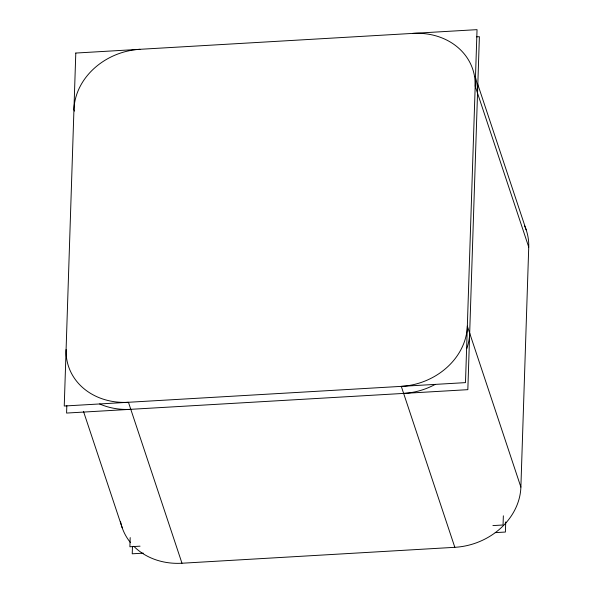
<?xml version="1.0" encoding="UTF-8"?>
<svg xmlns="http://www.w3.org/2000/svg" width="593" height="593" viewBox="0 0 593 593"><rect width="100%" height="100%" fill="white"/><g stroke="black" fill="none" stroke-linecap="round" stroke-linejoin="round"><path stroke-width="0.89" d="M66.824 405.671L66.586 413.062L467.833 389.668L479.381 36.692L476.609 36.855M130.186 537.584L129.889 546.761L140.052 546.168M132.469 546.457L132.232 553.803L143.313 553.158M503.353 515.821L503.049 524.998L492.894 525.591M505.725 521.944L505.392 532.04L495.237 532.633M133.81 546.279A65.111 55.579 -18.4 0 0 181.984 563.231L454.831 547.317A65.111 55.579 -18.4 0 0 520.884 487.098L528.734 247.081A65.111 55.579 -18.4 0 0 524.553 225.748M477.587 83.769L526.161 229.81M528.734 247.081L475.193 86.126A65.111 55.579 -18.4 0 0 412.839 33.393M520.884 487.098L467.343 326.15A65.111 55.579 -18.4 0 1 401.291 386.369L454.831 547.317M74.466 111.091L73.94 109.527A65.111 55.579 -18.4 0 1 139.992 49.301M181.984 563.231L128.444 402.276A65.111 55.579 -18.4 0 1 66.09 349.544M83.509 411.46L122.202 527.77M469.686 333.192A65.111 55.579 -18.4 0 1 466.773 348.662M435.24 384.383A65.111 55.579 -18.4 0 1 403.633 393.411M475.201 76.586A65.111 55.579 -18.4 0 1 477.535 93.168M130.786 409.318A65.111 55.579 -18.4 0 1 99.646 403.952M130.334 542.41A65.111 55.579 -18.4 0 1 120.505 521.447M75.793 53.051L64.244 406.02L465.49 382.626L477.039 29.65L75.793 53.051"/></g></svg>
